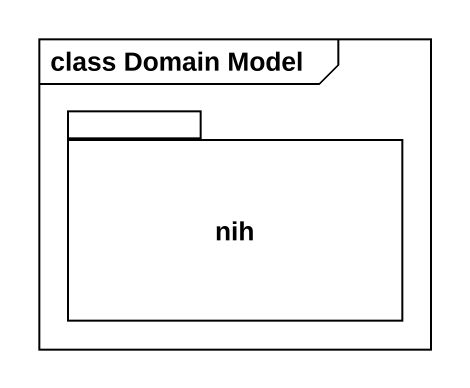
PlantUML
@startuml
mainframe class Domain Model
package nih {
}
@enduml
